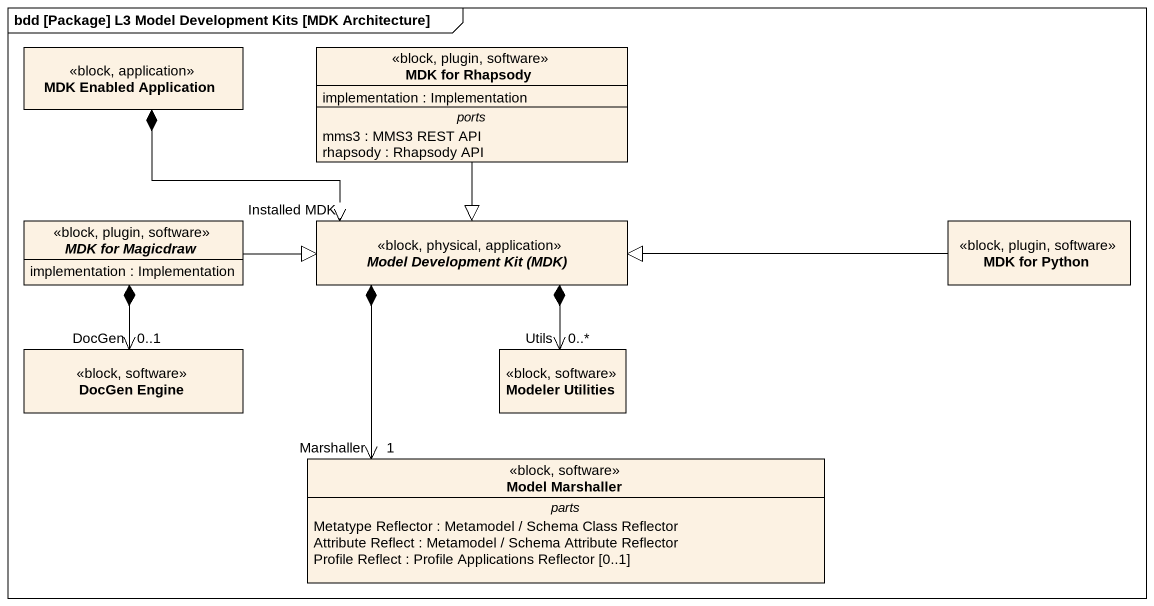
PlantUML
@startuml
mainframe bdd [Package] L3 Model Development Kits [MDK Architecture]
hide circle
hide empty members
class "MDK Enabled Application" as MDK_Enabled_Application <<block, application>>
class "MDK for Rhapsody" as MDK_for_Rhapsody <<block, plugin, software>> {
  implementation : Implementation
  -- ports --
  mms3 : MMS3 REST API
  rhapsody : Rhapsody API
}
abstract class "MDK for Magicdraw" as MDK_for_Magicdraw <<block, plugin, software>> {
  implementation : Implementation
}
abstract class "Model Development Kit (MDK)" as Model_Development_Kit_MDK <<block, physical, application>>
class "MDK for Python" as MDK_for_Python <<block, plugin, software>>
class "DocGen Engine" as DocGen_Engine <<block, software>>
class "Modeler Utilities" as Modeler_Utilities <<block, software>>
class "Model Marshaller" as Model_Marshaller <<block, software>> {
  -- parts --
  Metatype Reflector : Metamodel / Schema Class Reflector
  Attribute Reflect : Metamodel / Schema Attribute Reflector
  Profile Reflect : Profile Applications Reflector [0..1]
}
MDK_Enabled_Application *-right-> "Installed MDK" Model_Development_Kit_MDK
MDK_for_Rhapsody --|> Model_Development_Kit_MDK
MDK_for_Magicdraw -right-|> Model_Development_Kit_MDK
MDK_for_Magicdraw *--> "DocGen\n0..1" DocGen_Engine
Model_Development_Kit_MDK *--> "Utils\n0..*" Modeler_Utilities
Model_Development_Kit_MDK *--> "Marshaller\n1" Model_Marshaller
MDK_for_Python -left-|> Model_Development_Kit_MDK
@enduml
